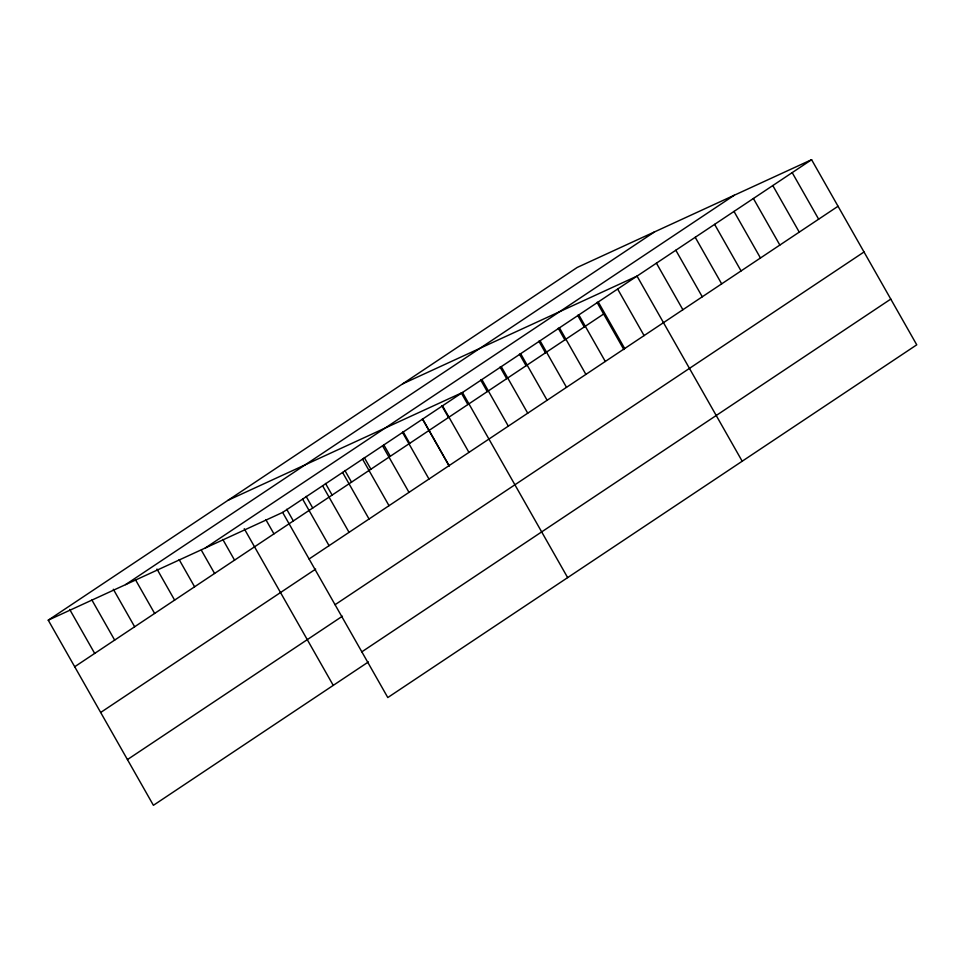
<?xml version="1.0" encoding="UTF-8"?>
<svg xmlns="http://www.w3.org/2000/svg" width="965" height="965" viewBox="0 0 965 965"><rect width="100%" height="100%" fill="white"/><g stroke="black" fill="none" stroke-linecap="round" stroke-linejoin="round"><path stroke-width="1.45" d="M48.25 620.181L577.203 267.45L811.589 159.695L916.75 344.819L387.797 697.55L282.636 512.427L48.25 620.181L153.411 805.305L368.413 661.93M125.595 584.621L654.547 231.89M205.292 547.987L734.244 195.256M282.636 512.427L811.589 159.695M74.703 666.743L603.644 314.011M309.09 558.988L838.042 206.257M100.674 712.472L315.676 569.097M335.06 604.717L864.013 251.986M127.44 759.576L342.43 616.201M361.827 651.833L890.779 299.09M402.646 383.853L637.033 276.099L742.194 461.222M228.09 500.256L462.476 392.502L567.649 577.625M792.193 172.626L818.646 219.188M772.796 185.557L799.249 232.119M753.4 198.501L779.853 245.062M734.003 211.431L760.456 257.993M714.619 224.363L741.06 270.924M695.222 237.293L721.663 283.855M675.826 250.237L702.267 296.786M656.429 263.168L682.882 309.729M617.636 289.03L644.089 335.591M598.24 301.961L624.693 348.522M597.033 302.371L623.848 349.571M578.843 314.904L605.296 361.465M577.637 315.302L584.259 326.942M559.459 327.835L585.9 374.396M558.253 328.233L564.863 339.873M540.062 340.766L566.503 387.327M538.856 341.164L545.466 352.804M520.666 353.697L547.119 400.258M519.46 354.107L526.07 365.747M501.269 366.64L527.722 413.189M500.063 367.038L506.673 378.678M481.873 379.571L508.326 426.132M480.667 379.969L487.277 391.609M461.27 392.9L467.88 404.54M442.501 405.831L468.942 452.392M441.874 405.831L448.496 417.471M422.489 418.774L449.304 465.974M422.513 419.148L448.966 465.709M403.093 431.705L409.703 443.345M402.538 432.477L428.979 479.038M383.696 444.636L390.306 456.276M382.55 445.806L409.003 492.367M364.3 457.567L370.91 469.207M362.563 459.135L389.016 505.684M344.903 470.51L351.513 482.15M342.587 472.452L369.04 519.013M325.507 483.441L332.117 495.081M322.6 485.781L349.053 532.342M306.11 496.372L312.732 508.012M302.624 499.11L329.065 545.671M286.714 509.303L293.336 520.943M265.858 519.653L273.939 533.874M244.254 528.711L333.251 685.379M222.806 539.447L234.555 560.134M201.347 550.183L214.58 573.463M179.164 559.628L194.592 586.792M156.981 569.073L174.617 600.109M135.522 579.82L154.629 613.438M113.339 589.265L134.642 626.768M91.892 600.001L114.666 640.097M69.697 609.446L94.679 653.414"/></g></svg>
